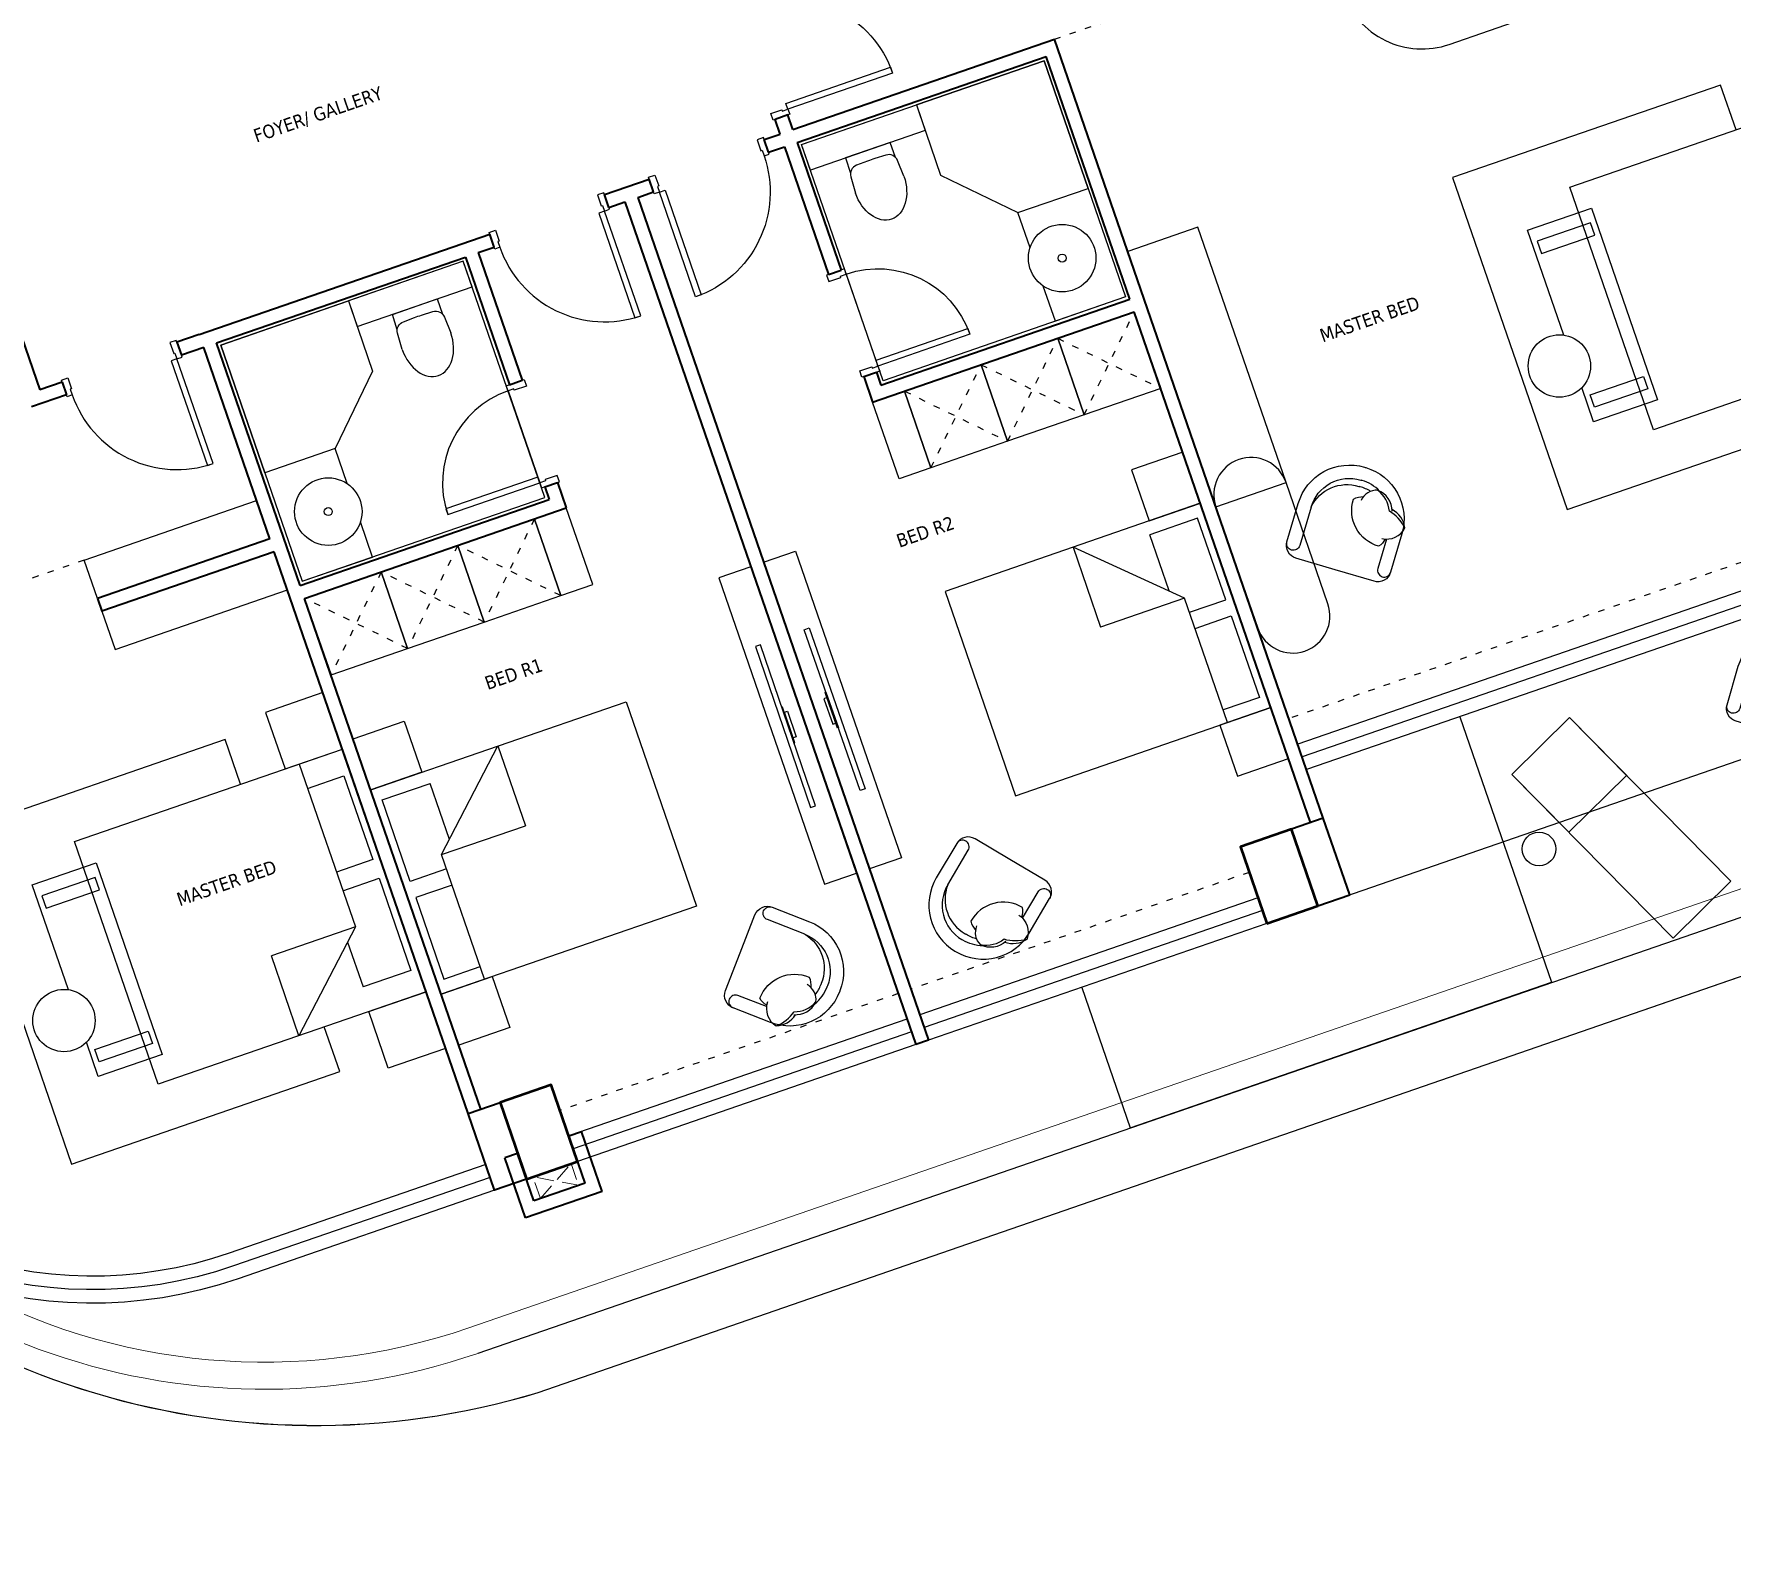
# Model space of a CAD drawing. Header units: millimetres. Extents: x -361681467 to 361175952, y -1292982 to 1550216.
# Drawn here: x -103317 to -90748, y 21703 to 32993 of the extents above; entities that cross this region are included whole.
import ezdxf

# ---------------------------------------------------------------- set-up
doc = ezdxf.new("R2010")
doc.units = ezdxf.units.MM
doc.header["$MEASUREMENT"] = 0
doc.linetypes.add('ACAD_ISO03W100', pattern=[30, 12, -18])
doc.linetypes.add('HIDDEN', pattern=[0.375, 0.25, -0.125])
for name, color, linetype, lineweight in [('00_duong_QH', 7, 'Continuous', 9), ('AUDIT_I_220808132811-11', 7, 'Continuous', 9), ('KT-Kich thuoc', 159, 'Continuous', 18), ('KT-lomo nuoc', 3, 'HIDDEN', 5), ('KT-Net cat', 1, 'Continuous', 40), ('KT-Net cot vach', 2, 'Continuous', 50)]:
    doc.layers.add(name, color=color, linetype=linetype, lineweight=lineweight)
for name, color, linetype in [('1VinaPVC-Text', 9, 'Continuous'), ('220403_HDN_Penthouse Plan$0$A-DRAIN', 8, 'Continuous'), ('A-_FURN----_E-_N', 251, 'Continuous'), ('A-_SANIEQPT_E-_N', 251, 'Continuous'), ('A-DRAIN', 251, 'Continuous'), ('A-FURNITURE', 251, 'Continuous'), ('IDEA - dim', 251, 'Continuous'), ('KT-Net manh', 139, 'Continuous')]:
    doc.layers.add(name, color=color, linetype=linetype)
doc.styles.add('Tahoma', font='tahoma.ttf')

# ---------------------------------------------------------------- blocks, each defined once
blk = doc.blocks.new('*U196')
at = {"layer": 'KT-lomo nuoc', "ltscale": 500}
for p, q in [((24.14776988414221, 168.2669199529827), (296.9580300093936, -42.6230086125907)), ((321.1057998935364, 125.6532083927318), (1.734723475976807e-18, -0.009297052340116352))]:
    blk.add_line(p, q, dxfattribs=at)
blk.add_lwpolyline([(24.14776988414221, 168.2669199529827), (321.1057998935364, 125.6532083927318), (296.9580300093936, -42.6230086125907), (1.734723475976807e-18, -0.009297052340116352)], close=True, dxfattribs=at)
blk = doc.blocks.new('CTN TN T39')
at = {"layer": 'KT-Net cat'}
for p, q in [((-88922.82465817184, -2584.643826546075, 5.447695722557358e-05), (-89043.63488317399, -2234.720930733321, 5.447695722557358e-05)), ((-89043.57265380333, -2234.901176085801, 0.00146397798103783), (-88949.04761313416, -2202.266582684158, 0.00184701798612407)), ((-88795.66502408875, -2646.534273809371, 5.447695722557358e-05), (-88949.10984250906, -2202.086337319404, 5.447695722557358e-05)), ((-89421.67281648003, -2365.439549692372, -6.818203930707557e-05), (-89516.19785714922, -2398.074143094022, -0.0004512220443933769)), ((-89300.92482084854, -2715.182200152642, 5.447695722557358e-05), (-89421.73504583375, -2365.25930438899, 5.447695722557358e-05)), ((-89362.8152681038, -2842.341834219224, 5.447695722557358e-05), (-89516.26008649191, -2397.893897822578, 5.447695722557358e-05)), ((-89356.4036296522, -2554.48963102225, -6.81820392075951e-05), (-88978.30346694539, -2423.951257405286, 0.001463977981259314)), ((-88922.82465817184, -2584.643826546075, 0.00146397798122187), (-89300.92482084854, -2715.182200152642, -6.818203912303158e-05)), ((-88795.66502408875, -2646.534273809375, 0.001847017986357818), (-89362.8152681038, -2842.341834219231, -0.0004512220441595667))]:
    blk.add_line(p, q, dxfattribs=at)
at = {"layer": 'KT-lomo nuoc', "linetype": 'HIDDEN', "rotation": 207.2301329308957}
blk.add_blockref('*U196', (-89025.57486327062, -2440.238808040041, -1.649238708405031e-07), dxfattribs=at)
blk = doc.blocks.new('220126_HDN_HBA typical plan$0$210902_YS plan 330pm ver13$0$TOTO-WC-CW822J')
at = {"color": 0}
blk.add_lwpolyline([(-177.2072506700642, -119.1915361834399), (-175, 0), (175, 0), (177.2072506700642, -119.1915361836145)], dxfattribs=at)
blk.add_lwpolyline([(-190, -270), (-183.3947591906181, -144.5004246227618, -0.3908696114996718), (-115.4352058441145, -78.20653349565691), (-27.76706723973621, -75.77130742336158, -0.01388621073825284), (27.76706724101678, -75.77130742336158), (115.4352058439981, -78.20653349565691, -0.3908696114996718), (183.3947591905016, -144.5004246227618), (190, -270)], format="xyb", dxfattribs=at)
blk.add_ellipse((0, -270), major_axis=(0, -270), ratio=0.7037037037037037, start_param=4.71238898038469, end_param=7.853981633974483, dxfattribs=at)
blk = doc.blocks.new('d900n')
for points in [[(20, -50), (20, -40), (65, -40), (65, 0), (-65, 0), (-65, -50)], [(885, -40), (65, -40), (65, -85), (885, -85)], [(20, -850), (20, -860), (65, -860), (65, -900), (-65, -900), (-65, -850)]]:
    blk.add_lwpolyline(points, close=True)
blk.add_arc((65, -40), 820, 270, 0)
blk = doc.blocks.new('d800')
blk.add_line((760, 70), (40, 70))
for points in [[(40, 790), (40, 70), (85, 70), (85, 790)], [(50, 25), (40, 25), (40, 70), (0, 70), (0, -70), (50, -70)], [(750, 25), (760, 25), (760, 70), (800, 70), (800, -70), (750, -70)]]:
    blk.add_lwpolyline(points, close=True)
blk.add_arc((40, 70), 720, 0, 90)
blk = doc.blocks.new('queen')
at = {"layer": 'A-_FURN----_E-_N', "color": 8, "ltscale": 5}
for p, q in [((103708.7220491096, -43779.56716111233, 0.08430394160656397), (103708.7349314408, -42179.5671611561, 0.08430394160656397)), ((103708.7349314408, -42179.5671611561, 0.08430394160656397), (105708.7349313924, -42179.58139952202, 0.08430394160656397)), ((105369.5173645152, -42179.57909956784, 0.08430394160656397), (105369.5087177863, -43154.87505962676, 0.08430394160656397)), ((105708.7349313924, -42179.58139952202, 0.08430394160656397), (105708.7220490614, -43779.58139947825, 0.08430394160656397)), ((105653.2742868792, -42278.08792949957, 0.08430394160656397), (105369.5164911309, -42278.09128250298, 0.08430394160656397)), ((105653.2791806876, -42916.0818454111, 0.08430394160656397), (105653.2742868792, -42278.08792949957, 0.08430394160656397)), ((105369.5106392817, -42916.08376941108, 0.08430394160656397), (105653.2791806876, -42916.0818454111, 0.08430394160656397)), ((105369.5106392817, -43043.07902958919, 0.08430394160656397), (105653.2791806876, -43043.08095358917, 0.08430394160656397)), ((105653.2791806876, -43043.08095358917, 0.08430394160656397), (105653.2742868792, -43681.07486950071, 0.08430394160656397)), ((104711.9212820593, -43779.57464099536, 0.08430394160656397), (104711.9255176615, -43154.87060109805, 0.08430394160656397)), ((105369.5087177863, -43154.87505962676, 0.08430394160656397), (104711.9212820593, -43779.57464099536, 0.08430394160656397)), ((105369.5087177863, -43154.87505962676, 0.08430394160656397), (104711.9255176615, -43154.87060109805, 0.08430394160656397)), ((105278.1783354485, -43241.63774472778, 0.08430394160656397), (105278.1779390064, -43681.07232628227, 0.08430394160656397)), ((105653.2742868792, -43681.07486950071, 0.08430394160656397), (105278.1779390064, -43681.07232628227, 0.08430394160656397)), ((105708.7220490614, -43779.58139947825, 0.08430394160656397), (103708.7220491096, -43779.56716111233, 0.08430394160656397))]:
    blk.add_line(p, q, dxfattribs=at)
at = {"layer": 'A-_FURN----_E-_N', "color": 8, "ltscale": 5, "elevation": 0.08430394160656397}
for points in [[(105308.7349313924, -41779.58139952202), (105708.7349313924, -41779.58139952202), (105708.7349313924, -42179.58139952202), (105308.7349313924, -42179.58139952202)], [(105308.7349313924, -43779.58004353079), (105708.7349313924, -43779.58004353079), (105708.7349313924, -44179.58004353079), (105308.7349313924, -44179.58004353079)]]:
    blk.add_lwpolyline(points, close=True, dxfattribs=at)
blk = doc.blocks.new('single sofa')
at = {"extrusion": (-2.100269637167507e-07, -3.287826411742076e-06, 0.999999999994573)}
for points, elevation in [([(-7625.145270933302, 20541.93557077794), (-7344.614769686743, 20432.18629855082, -0.4142135630271021), (-7288.620924125385, 20304.22571708282), (-7396.571027978765, 20028.29407656956, -0.4142135623801719), (-7908.413353818582, 19804.31869423771), (-7913.012214489976, 19806.11786262969), (-7917.611075159638, 19807.91703102638, -0.4142135623801719), (-8141.586457494162, 20319.75935686162), (-8033.636353738439, 20595.69099741649, -0.4142135630271021), (-7905.675772300436, 20651.68484301657), (-7625.145271038265, 20541.93557082206)], -0.8177520698069547), ([(-8024.38317559846, 20348.2564312287), (-7941.659140221833, 20559.70762947591, 0.414213562373095), (-7969.65606301582, 20623.68792021188), (-7969.65606301582, 20623.68792021188, 0.4142135623730951), (-8033.636353738439, 20595.69099741649)], -0.8177520698069767), ([(-7990.144364664964, 20340.64466218054, 0.3567723648219203), (-8167.27045049473, 20276.27856545609, 0.2495420503229878), (-8085.241657038954, 20134.03882907713, -9.616880347716284)], -0.8177520698069984), ([(-8014.420319833548, 20346.90879215772, -0.1655406298837506), (-7962.198287505843, 20396.54230788635, -0.4259891687143785), (-7806.985765146933, 20032.04397341271, -0.1215233233290522), (-7882.502889896998, 20019.71759576644, 7.115464291357926)], -0.8177520698069399), ([(-7488.550022968249, 20064.27289081796), (-7380.598137651943, 20340.20908502114, -0.414213562373095), (-7316.617846912706, 20368.20600783738), (-7316.617846912706, 20368.20600783738, -0.4142135623730951), (-7288.620924125385, 20304.22571708282)], -0.8177520698069484), ([(-8167.27045049473, 20276.27856545609, 0.1477298758543702), (-8063.779463719255, 20144.65795343888, 0.2133427585932454), (-7990.531211584261, 19982.34029255734, 0.1786618101816585)], -0.817752069806963), ([(-8084.812851978232, 20145.62351894347, 0.30666349490175), (-7990.531211584261, 19982.34029255734, 0.3063299663357472), (-7861.757522618022, 20047.39627227445, -0.8728471598091936)], -0.8177520698069349), ([(-8004.357115448179, 19989.87304713369, 0.1305914894705199), (-7881.627707253971, 19899.89424444151), (-7877.028846585168, 19898.09507604781)], -0.8177520698069497), ([(-7938.167230734168, 19986.4670545497, 0.07238423636161047), (-7863.636023287037, 19945.88285120591), (-7859.037162611321, 19944.08368283313)], -0.8177520698069487), ([(-7488.548241434573, 20064.27744449666, -0.4142135623801858), (-7872.429985919552, 19896.29590765646), (-7877.028846585168, 19898.09507604781)], -0.8177520698069497), ([(-7488.548241435912, 20064.27744448136, -0.3727189106391239), (-7854.43830194649, 19942.28451444487), (-7859.037162611321, 19944.08368283313)], -0.8177520698069487)]:
    blk.add_lwpolyline(points, format="xyb", dxfattribs=dict(at, elevation=elevation))
blk = doc.blocks.new('220403_HDN_Penthouse Plan$0$tverer')
at = {"layer": '220403_HDN_Penthouse Plan$0$A-DRAIN'}
for p, q in [((-2649778.229444629, -10919110.52272434, -0.3860568991693935), (-2649778.231279037, -10917850.52272434, -0.3860568991693935)), ((-2649778.231279037, -10917850.52272434, -0.3860568991693935), (-2649738.231279039, -10917850.52266611, -0.3860568991693935)), ((-2649738.231279039, -10917850.52266611, -0.3860568991693935), (-2649738.229444634, -10919110.52266611, -0.3860568991693935)), ((-2649738.230158011, -10918620.52266611, -0.3860568991693935), (-2649738.23056566, -10918340.52266611, -0.3860568991693935)), ((-2649738.23056566, -10918340.52266611, -0.3860568991693935), (-2649732.230565661, -10918340.52265737, -0.3860568991693935)), ((-2649732.230565661, -10918340.52265737, -0.3860568991693935), (-2649732.230158009, -10918620.52265738, -0.3860568991693935)), ((-2649732.230158009, -10918620.52265738, -0.3860568991693935), (-2649738.230158011, -10918620.52266611, -0.3860568991693935)), ((-2649738.229444634, -10919110.52266611, -0.3860568991693935), (-2649778.229444629, -10919110.52272434, -0.3860568991693935)), ((-2649738.229444634, -10919110.52266611, -0.3860568991693935), (-2649778.229444629, -10919110.52272434, -0.3860568991693935))]:
    blk.add_line(p, q, dxfattribs=at)
at = {"layer": '220403_HDN_Penthouse Plan$0$A-DRAIN', "elevation": -0.3860568991693935}
blk.add_lwpolyline([(-2649732.230361835, -10918580.42635024), (-2649707.230361835, -10918580.42635024), (-2649707.230361835, -10918380.61864466), (-2649732.230361835, -10918380.61864466)], close=True, dxfattribs=at)
blk = doc.blocks.new('BEDH-1')
for p, q in [((475, -1.054711873393899e-13), (-475, 1.054711873393899e-13)), ((-475, 1.054711873393899e-13), (-475.0000000000002, -1050)), ((-381.8394731497392, -27.72451273631296), (-381.8394731497393, -215.2726866770535)), ((-20.94842891092413, -27.72451273631304), (-381.8394731497392, -27.72451273631296)), ((-20.94842891092416, -169.6087834425271), (-20.94842891092413, -27.72451273631304)), ((379.7956140944734, -27.72451273631313), (52.11540216114371, -27.72451273631306)), ((52.11540216114371, -27.72451273631306), (52.11540216114368, -169.6087834425271)), ((379.7956140944734, -169.6087834425271), (379.7956140944734, -27.72451273631313)), ((474.9999999999998, -1050), (475, -1.054711873393899e-13)), ((-162.6479800441303, -169.608783442527), (-475.0000000000001, -498.4003835124894)), ((474.9999999999999, -169.6087834425272), (-162.6479800441303, -169.608783442527)), ((-162.6479800441303, -169.608783442527), (-162.6479800441303, -498.4003835124894)), ((-206.9290897110478, -215.2726866770535), (-381.8394731497393, -215.2726866770535)), ((-475.0000000000001, -498.4003835124894), (-162.6479800441303, -498.4003835124894)), ((-475.0000000000002, -1050), (474.9999999999998, -1050))]:
    blk.add_line(p, q)
blk = doc.blocks.new('masterbed')
at = {"layer": 'A-DRAIN', "extrusion": (3.451939732919636e-06, 1.863724557740359e-06, 0.9999999999923054)}
blk.add_lwpolyline([(1617935.056323672, -1683190.164310398), (1617485.056342045, -1683190.035678193), (1617485.518297878, -1682746.976665742), (1617935.518279488, -1682747.105297918)], close=True, dxfattribs=at)
at = {"layer": 'A-FURNITURE', "extrusion": (3.451939732919636e-06, 1.863724557740359e-06, 0.9999999999923054)}
for points in [[(1617137.96561141, -1680846.875736634), (1617138.064056102, -1680496.875750475), (1615038.064139158, -1680496.285082175), (1615037.332835575, -1683096.284979226), (1617137.332752503, -1683096.875647519), (1617137.431197226, -1682746.875661475)], [(1615435.737760619, -1681867.421838454), (1615435.9686929, -1681046.390217563), (1615935.968673135, -1681046.530853012), (1615935.546766862, -1682546.530793663), (1615435.54678659, -1682546.390158209), (1615435.54678659, -1682546.390158209)]]:
    blk.add_lwpolyline(points, dxfattribs=at)
blk.add_lwpolyline([(1617935.839985596, -1680404.046821858), (1617485.840002835, -1680403.92230763), (1617486.052716804, -1680846.981509871), (1617936.052699556, -1680847.106024105)], close=True, dxfattribs=at)
for points, elevation in [([(1615895.176487283, -1681146.519383158), (1615476.704623877, -1681146.40167929), (1615476.677461479, -1681242.972109308), (1615895.149324857, -1681243.089813172)], 18.4680671890349), ([(1615894.8108355, -1682446.519331849), (1615476.338972095, -1682446.401627983), (1615476.36613454, -1682349.831197982), (1615894.837997936, -1682349.948901842)], 18.46806718903488)]:
    blk.add_lwpolyline(points, close=True, dxfattribs=dict(at, elevation=elevation))
at = {"layer": 'A-FURNITURE', "extrusion": (3.451939732919636e-06, 1.863724557740359e-06, 0.9999999999923054), "elevation": 0.6212157921487937}
blk.add_lwpolyline([(1615435.54678659, -1682546.390158209), (1615435.622143843, -1682278.473177368)], dxfattribs=at)
at = {"layer": 'A-FURNITURE', "extrusion": (3.451939732919636e-06, 1.863724557740359e-06, 0.9999999999923054)}
blk.add_circle((1615330.504552401, -1682072.917928514, 2.441102945455346), 230.8737066686151, dxfattribs=at)
at = {"layer": 'A-FURNITURE', "extrusion": (-3.451939732919633e-06, -1.863724557740384e-06, -0.9999999999923054), "xscale": 2.000000000000002, "yscale": 2.000000000000002, "zscale": -2.000000000000001, "rotation": 90.01650427842516}
blk.add_blockref('BEDH-1', (-1617935.752543694, -1681797.105655126, -2.450610142617878), dxfattribs=at)
blk = doc.blocks.new('A$Cb09b4961')
at = {"layer": 'A-_FURN----_E-_N', "linetype": 'Continuous', "elevation": 5.460117569355827e-05}
for points in [[(13644.92303513065, 23696.82627069423), (13159.81185804827, 25101.93504984165), (2664.649240743136, 21481.31738542113, 0.4519047578513394), (448.240621908335, 15828.2097829768), (8561.4662247206, 2214.380632874963, 0.3106788684848847), (14724.47717227037, 243.1278839787119), (26474.83928539768, 4307.941992561944), (25980.64001168474, 5739.374148627103)], [(14336.05334419427, 1930.686534329492), (12436.08352371937, 1274.725508599513, -0.3554001695112859), (8761.254626416805, 2618.307894330908), (5225.836422061664, 8552.264106358867)], [(14401.32253106149, 1741.636453012965), (12501.35271058652, 1085.675427283277, -0.3554001695112852), (8589.438077974148, 2515.940547577891), (5032.747726252157, 8485.600595394062)], [(14368.68793762787, 1836.161493671359), (12468.71811715295, 1180.20046794138, -0.3554001695112856), (8675.346352195498, 2567.1242209544), (5129.292074156911, 8518.93235087645)]]:
    blk.add_lwpolyline(points, format="xyb", dxfattribs=at)
for points in [[(16674.64366357199, 9482.325119306304), (18470.61943607684, 10102.38239454417), (19074.35941459793, 8353.669142368366), (17278.38364209307, 7733.61186713053)], [(18796.96537041252, 9157.131987962697), (18470.61943607681, 10102.38239454417), (17525.36902949531, 9776.036460208474), (17704.85929337995, 9256.148736588628), (18277.07764679271, 8977.641724077926)], [(14169.73008613088, 8617.508393316442), (12373.75431362611, 7997.451118078316), (12977.49429214736, 6248.7378659026), (14773.47006465215, 6868.795141140727)], [(12700.10024796189, 7052.20071149696), (12373.75431362608, 7997.451118078374), (13319.00472020761, 8323.797052414186), (13498.49498409232, 7803.909328794398), (13219.98797158177, 7231.690975381614)]]:
    blk.add_lwpolyline(points, close=True, dxfattribs=at)
for points in [[(18366.822778735, 8717.697862268047), (18277.07764679268, 8977.641724077926), (18796.96537041258, 9157.131987962639), (19074.35941459793, 8353.669142368366), (18554.47169097807, 8174.178878483683), (18464.72655903567, 8434.122740293707)], [(13309.73310352412, 6971.747113571706), (13219.98797158177, 7231.690975381614), (12700.10024796191, 7052.200711496902), (12977.49429214736, 6248.7378659026), (13497.38201576723, 6428.228129787341), (13407.63688382485, 6688.171991597337)], [(20054.81830401228, 3905.079437061358), (17549.90472657153, 3040.262711071438)], [(20087.45289744587, 3810.554396403139), (17582.53932000512, 2945.737670413277)], [(20120.08749087948, 3716.029355745064), (17615.17391343872, 2851.212629755086)], [(17455.37968591339, 3007.628117637854), (14950.46610847229, 2142.81139164773)], [(17488.01427934699, 2913.103076979634), (14983.10070190589, 2048.286350989598)], [(17520.64887278057, 2818.57803632156), (15015.73529533947, 1953.761310331378)]]:
    blk.add_lwpolyline(points, dxfattribs=at)
at = {"layer": 'A-FURNITURE'}
for p, q in [((25217.46002048951, 6724.206999774033, 5.46011756935421e-05), (20349.42042659484, 5043.525437944423, 5.46011756935421e-05)), ((25250.09461392304, 6629.681959115929, 5.46011756935421e-05), (20382.05502002839, 4949.000397286378, 5.46011756935421e-05)), ((25282.72920735665, 6535.156918457767, 5.46011756935421e-05), (20414.68961346197, 4854.475356628216, 5.46011756935421e-05)), ((21548.9901013598, 5246.090477831167, 5.46011756935421e-05), (22227.78127082468, 3279.993887026649, 5.46011756935421e-05)), ((19108.45492910592, 2203.052303718432, 5.46011756935421e-05), (22227.78127082468, 3279.993887026649, 5.46011756935421e-05)), ((18749.47440133653, 3242.827750958066, 5.46011756935421e-05), (19108.45492910595, 2203.052303718432, 5.46011756935421e-05))]:
    blk.add_line(p, q, dxfattribs=at)
at = {"layer": 'A-FURNITURE', "elevation": 5.460117569355827e-05}
blk.add_lwpolyline([(20683.48862718312, 10607.15382351892, 0.4142136542224747), (21471.91105082823, 10223.41698597331), (22367.11750761997, 10532.48534023523, 0.4142135623842255), (22750.85416136571, 11320.90770044993, 0.4142135623842255)], format="xyb", dxfattribs=at)
at = {"layer": 'A-FURNITURE'}
for points, elevation in [([(19742.75191742746, 6800.721084085177), (20262.6396410473, 6980.21134796986), (19609.94777237567, 8870.712161132862), (19090.06004875583, 8691.22189724815)], 5.460117569355827e-05), ([(16393.6841895847, 6389.217968666519), (16630.5175246525, 6470.98423450088), (17413.71733969342, 4202.471390874736), (17176.88400462556, 4120.705125040375)], 5.460117569355827e-05), ([(16299.15914910774, 6356.583375295566), (16062.32581403341, 6274.817109480064), (16845.52562889301, 4006.304265791317), (17082.35896396737, 4088.07053160682)], 5.460117569355827e-05), ([(22361.96354197597, 5239.402485998784), (21934.81480528395, 4818.042833513959), (23128.66715399093, 3607.788079552498), (23555.81589068331, 4029.147732037527)], 2.141757710352872), ([(22361.96354197597, 5239.402485998784), (21934.81480528395, 4818.042833513959), (22356.17445776834, 4390.894096821867), (22783.32319446081, 4812.253749306838)], 2.141757710352872)]:
    blk.add_lwpolyline(points, close=True, dxfattribs=dict(at, elevation=elevation))
at = {"layer": 'A-FURNITURE', "elevation": 5.460117569355827e-05}
blk.add_lwpolyline([(20402.46954879876, 5732.534467965248), (20402.4695487987, 5732.534467965277, 0.4142135623730916), (20572.66827866629, 6082.223461717629), (20262.63964104728, 6980.211347969918, 0.4142135623730972), (19912.95064729494, 7150.410077837529), (19912.95064729506, 7150.410077837558, 0.4142135623731045), (19742.75191742745, 6800.721084085206), (20052.78055504647, 5902.733197832858, 0.4142135623730823)], format="xyb", close=True, dxfattribs=at)
at = {"layer": 'A-FURNITURE'}
blk.add_circle((22136.11471018595, 4267.251179278566, 2.141757710352872), 125, dxfattribs=at)
at = {"layer": 'IDEA - dim'}
for p, q in [((11362.96643676296, 6405.421637199615, 5.46011756935663e-05), (12639.05448564806, 6845.988648553001, 5.46011756935421e-05)), ((11460.87021706367, 6121.846515225392, 5.46011756935421e-05), (11362.96643676296, 6405.421637199615, 5.46011756935663e-05)), ((11591.4085992615, 5743.746328078007, 5.46011756935663e-05), (12867.49664814676, 6184.313339430984, 5.46011756935421e-05)), ((11493.50481896095, 6027.321450052288, 5.46011756935421e-05), (11591.4085992615, 5743.746328078007, 5.46011756935663e-05))]:
    blk.add_line(p, q, dxfattribs=at)
at = {"layer": 'IDEA - dim', "elevation": 5.460117569355827e-05}
for points in [[(16674.64366357205, 9482.325119306188), (17525.36902953722, 9776.036460222764), (17590.63821640433, 9586.986378906557), (16739.91285043916, 9293.275037989923)], [(14169.73008613089, 8617.508393316326), (13319.00472016576, 8323.797052399634), (13384.27390703288, 8134.746971083427), (14234.99927299804, 8428.45831200009)], [(18571.63366409919, 8047.863953942287), (19138.78392501843, 8243.671465389809), (19334.59143646715, 7676.521204471064), (18767.44117554835, 7480.71369302235)], [(18004.48340318042, 7852.056442493544), (18571.63366409963, 8047.863953941036), (18767.44117554836, 7480.713693022291), (18200.29091462957, 7284.906181573519)], [(17437.33314226165, 7656.248931044713), (18004.48340318087, 7852.056442492205), (18200.29091462957, 7284.906181573489), (17633.14065371083, 7089.098670124717)], [(17201.02058306268, 7574.662324516161), (17437.33313555525, 7656.248791130201), (17633.1406537108, 7089.098670124717), (17396.82810121823, 7007.512203510618)], [(14932.41960726684, 6791.432082110026), (14696.10705477426, 6709.845615495986), (14891.9145729298, 6142.695494490443), (15128.22712542237, 6224.281961104483)], [(14696.1069631751, 6709.845721470629), (14128.95673619655, 6514.038111715083), (14324.76434595078, 5946.887884736207), (14891.91457292977, 6142.695494490414)], [(14128.95673619608, 6514.038111716451), (13561.80650921752, 6318.230501960905), (13757.61411897179, 5751.08027498197), (14324.76434595075, 5946.887884736265)], [(13561.80650921706, 6318.230501962156), (12994.6562822385, 6122.422892206669), (13190.46389199277, 5555.272665227734), (13757.61411897176, 5751.08027498197)]]:
    blk.add_lwpolyline(points, close=True, dxfattribs=at)
at = {"layer": 'IDEA - dim'}
for centre, radius in [((18604.82475020173, 8641.179488148016, 5.46011756935421e-05), 250), ((18604.82475020173, 8641.179488148016, 5.46011756935421e-05), 30), ((13169.63491235813, 6764.690365717339, 5.46011756935421e-05), 250), ((13169.63491235813, 6764.690365717339, 5.46011756935421e-05), 30)]:
    blk.add_circle(centre, radius, dxfattribs=at)
at = {"layer": 'KT-Net cat'}
for p, q in [((10086.84692716425, 10408.08368339081, 5.46011756935421e-05), (11033.24176278454, 7666.881759189302, 5.46011756935421e-05)), ((16610.21916161534, 9592.322771770763, 5.46011756935421e-05), (18547.98249510741, 10261.33193715921, 5.46011756935421e-05)), ((20538.69269455597, 4495.304457012186, 5.46011756935421e-05), (18547.98249510741, 10261.33193715921, 5.46011756935421e-05)), ((16642.8537550489, 9497.797731112601, 5.46011756935421e-05), (18486.09204788285, 10134.17230306746, 5.46011756935421e-05)), ((19106.1493231209, 8338.19653056265, 5.46011756935421e-05), (18486.09204788285, 10134.17230306746, 5.46011756935421e-05)), ((16572.68050953712, 9701.052259121876, 5.46011756935421e-05), (16478.15546887896, 9668.417665688263, 5.46011756935421e-05)), ((16610.21916161534, 9592.322771770676, 5.46011756935421e-05), (16572.68050953709, 9701.052259121876, 5.46011756935421e-05)), ((16397.5378201345, 9518.894936545199, 5.46011756935421e-05), (16515.69412095721, 9559.688178337121, 5.46011756935421e-05)), ((16515.69412095721, 9559.688178337063, 5.46011756935421e-05), (16478.15546887896, 9668.417665688263, 5.46011756935421e-05)), ((16430.17241356811, 9424.36989588695, 5.46011756935421e-05), (16397.5378201345, 9518.894936545199, 5.46011756935421e-05)), ((16430.17241356809, 9424.369895886979, 5.46011756935421e-05), (16548.32871439077, 9465.163137679017, 5.46011756935421e-05)), ((16548.32871439077, 9465.163137679017, 5.46011756935421e-05), (16874.67464872666, 8519.912731097313, 5.46011756935421e-05)), ((16642.85375504891, 9497.79773111266, 5.46011756935421e-05), (16969.1996893848, 8552.547324530897, 5.46011756935421e-05)), ((15215.97481190765, 9110.96251862531, 5.46011756935421e-05), (15546.81245421118, 9225.183595642884, 5.46011756935421e-05)), ((15579.44704764478, 9130.658554984751, 5.46011756935421e-05), (15546.81245421118, 9225.183595642884, 5.46011756935421e-05)), ((15248.60940534124, 9016.437477967236, 5.46011756935421e-05), (15215.97481190765, 9110.96251862531, 5.46011756935421e-05)), ((15248.60940534122, 9016.437477967236, 5.46011756935421e-05), (15366.76570616393, 9057.230719759245, 5.46011756935421e-05)), ((15366.7657061639, 9057.230719759304, 5.46011756935421e-05), (17520.64887278057, 2818.57803632156, 5.46011756935421e-05)), ((15461.29074682205, 9089.865313192888, 5.46011756935421e-05), (15579.44704764475, 9130.65855498481, 5.46011756935421e-05)), ((15461.29074682204, 9089.865313192888, 5.46011756935421e-05), (17615.17391343872, 2851.212629755086, 5.46011756935421e-05)), ((12214.80477101143, 8074.814177109074, 5.46011756935421e-05), (14365.24944598431, 8817.251177723054, 5.46011756935421e-05)), ((14397.88403941788, 8722.726137065009, 5.46011756935421e-05), (14365.24944598433, 8817.251177723112, 5.46011756935421e-05)), ((14279.7277385952, 8681.932895273, 5.46011756935421e-05), (14397.88403941784, 8722.726137065067, 5.46011756935421e-05)), ((14279.72773859517, 8681.932895273, 5.46011756935421e-05), (14606.07367293107, 7736.682488691353, 5.46011756935421e-05)), ((12341.96440510312, 8012.923729884555, 5.46011756935421e-05), (14185.202697937, 8649.298301839386, 5.46011756935421e-05)), ((14185.20269793703, 8649.298301839386, 5.46011756935421e-05), (14511.5486322729, 7704.047895257769, 5.46011756935421e-05)), ((16874.67464872664, 8519.912731097284, 5.46011756935421e-05), (16969.19968938477, 8552.547324530926, 5.46011756935421e-05)), ((17262.91103028695, 7701.82195860779, 5.46011756935421e-05), (19106.1493231209, 8338.19653056265, 5.46011756935421e-05)), ((17201.02058306239, 7574.662324516044, 5.46011756935421e-05), (19138.78391655449, 8243.671489904576, 5.46011756935421e-05)), ((20444.16765389782, 4462.669863578602, 5.46011756935421e-05), (19138.78391655449, 8243.671489904576, 5.46011756935421e-05)), ((12214.80477101143, 8074.814177109074, 5.46011756935421e-05), (12049.38594985964, 8017.703638600389, 5.46011756935421e-05)), ((12049.38594985964, 8017.703638600331, 5.46011756935421e-05), (12082.0205432932, 7923.178597942257, 5.46011756935421e-05)), ((12247.439364445, 7980.289136451, 5.46011756935421e-05), (12082.02054329323, 7923.178597942257, 5.46011756935421e-05)), ((12736.95826594879, 6562.413526578661, 5.46011756935421e-05), (12247.439364445, 7980.289136451, 5.46011756935421e-05)), ((12962.02168034122, 6216.947957379685, 5.46011756935421e-05), (12341.96440510314, 8012.923729884584, 5.46011756935421e-05)), ((17135.75139619522, 7763.712405832222, 5.46011756935421e-05), (17230.27643685338, 7796.346999265807, 5.46011756935421e-05)), ((17230.27643685341, 7796.346999265807, 5.46011756935421e-05), (17262.91103028695, 7701.82195860779, 5.46011756935421e-05)), ((11198.66058393629, 7723.992297698074, 5.46011756935421e-05), (11033.24176278453, 7666.881759189302, 5.46011756935421e-05)), ((11198.66058393627, 7723.992297698132, 5.46011756935421e-05), (11231.29517736986, 7629.467257039971, 5.46011756935421e-05)), ((14511.5486322729, 7704.047895257827, 5.46011756935421e-05), (14606.07367293106, 7736.682488691411, 5.46011756935421e-05)), ((17135.75139619525, 7763.712405832252, 5.46011756935421e-05), (17201.02058306242, 7574.662324515986, 5.46011756935421e-05)), ((11231.29517736984, 7629.467257039913, 5.460117569354309e-05), (10971.35131555994, 7539.722125097585, 5.460117569354309e-05)), ((14772.62537974154, 6947.847569992678, 5.46011756935421e-05), (14867.15042039969, 6980.482163426321, 5.46011756935421e-05)), ((14772.62537974153, 6947.847569992678, 5.46011756935421e-05), (14805.25997317511, 6853.322529334604, 5.46011756935421e-05)), ((14867.15042039969, 6980.482163426321, 5.46011756935421e-05), (14932.41960726684, 6791.432082110026, 5.46011756935421e-05)), ((12962.0216803412, 6216.947957379685, 5.46011756935421e-05), (14805.25997317511, 6853.322529334604, 5.46011756935421e-05)), ((12994.65627377477, 6122.422916721582, 5.46011756935421e-05), (14932.41960726684, 6791.432082110026, 5.46011756935421e-05)), ((12736.95826594879, 6562.413526578661, 5.46011756935421e-05), (11460.87021706367, 6121.846515225392, 5.46011756935421e-05)), ((12769.59286784608, 6467.888461405702, 5.460117569355796e-05), (11493.50481896098, 6027.321450052317, 5.460117569355376e-05)), ((14205.51497045999, 2308.786696961994, 5.46011756935421e-05), (12769.59286784608, 6467.888461405702, 5.46011756935421e-05)), ((11460.87021706367, 6121.846515225392, 5.46011756935421e-05), (11493.50481896098, 6027.321450052317, 5.460117569358602e-05)), ((14300.04001111812, 2341.421290395636, 5.46011756935421e-05), (12994.6562737748, 6122.422916721582, 5.46011756935421e-05)), ((17615.17391343873, 2851.212629755086, 5.46011756935421e-05), (17520.64887278057, 2818.57803632156, 5.46011756935421e-05))]:
    blk.add_line(p, q, dxfattribs=at)
at = {"layer": 'KT-Net cat', "elevation": 5.460117569355827e-05}
for points in [[(20538.69269455597, 4495.304457012186), (20302.38009291056, 4413.717973428225), (20498.1876535121, 3846.567729479226), (20734.50025515749, 3928.154213063244)], [(14205.51497046, 2308.786696961935), (14441.82757210538, 2390.373180545896), (14637.63513270687, 1823.222936596983), (14401.32253106148, 1741.636453013023)]]:
    blk.add_lwpolyline(points, close=True, dxfattribs=at)
at = {"layer": 'KT-Net cot vach', "elevation": 5.460117569355827e-05}
for points in [[(20120.08749087949, 3716.029355744948), (20498.1876535121, 3846.567729479284), (20302.38009291056, 4413.717973428167), (19924.27993027797, 4283.179599693831)], [(14637.63513270686, 1823.222936597042), (15015.73529533946, 1953.761310331378), (14819.92773473794, 2520.911554280319), (14441.82757210534, 2390.373180546012)]]:
    blk.add_lwpolyline(points, close=True, dxfattribs=at)
at = {"layer": 'KT-Net manh', "linetype": 'ACAD_ISO03W100', "ltscale": 4}
for p, q in [((18547.98249510741, 10261.33193715921, 5.46011756935421e-05), (19682.28298300524, 10652.94705836216, 5.46011756935421e-05)), ((18767.44117554833, 7480.71369302235, 5.46011756935421e-05), (19138.78392501792, 8243.671465391206, 5.46011756935421e-05)), ((18200.29091462954, 7284.906181573577, 5.46011756935421e-05), (18571.63366409916, 8047.863953942346, 5.46011756935421e-05)), ((18571.63366409916, 8047.863953942346, 5.46011756935421e-05), (19334.59143646718, 7676.521204471064, 5.46011756935421e-05)), ((17633.1406537108, 7089.098670124717, 5.46011756935421e-05), (18004.48340318039, 7852.05644249366, 5.46011756935421e-05)), ((18004.48340318039, 7852.05644249366, 5.46011756935421e-05), (18767.44117554835, 7480.71369302235, 5.46011756935421e-05)), ((17437.33314226159, 7656.248931044829, 5.46011756935421e-05), (18200.2909146296, 7284.906181573489, 5.46011756935421e-05)), ((25341.24091493861, 6978.526267957495, 5.46011756935421e-05), (20284.15123972767, 5232.575519260718, 5.46011756935421e-05)), ((14696.10696317509, 6709.845721470687, 5.46011756935421e-05), (14324.76434595075, 5946.887884736178, 5.46011756935421e-05)), ((14128.95673619607, 6514.038111716509, 5.46011756935421e-05), (13757.61411897176, 5751.08027498197, 5.46011756935421e-05)), ((14891.91457292979, 6142.695494490501, 5.46011756935421e-05), (14128.95673619607, 6514.038111716509, 5.46011756935421e-05)), ((11362.96643676294, 6405.421637199644, 5.46011756935663e-05), (10323.19098952337, 6046.44110943022, 5.460117569358602e-05)), ((13561.80650921707, 6318.230501962244, 5.46011756935421e-05), (13190.46389199274, 5555.272665227734, 5.46011756935421e-05)), ((14324.76434595077, 5946.887884736323, 5.46011756935421e-05), (13561.80650921703, 6318.230501962331, 5.46011756935421e-05)), ((13757.61411897176, 5751.080274982029, 5.46011756935421e-05), (12994.65628223804, 6122.422892208066, 5.46011756935421e-05))]:
    blk.add_line(p, q, dxfattribs=at)
at = {"layer": 'KT-Net manh', "linetype": 'ACAD_ISO03W100', "ltscale": 4, "elevation": 5.460117569355827e-05}
for points in [[(19989.54911714511, 4094.129518377653), (17484.63553970437, 3229.312792387733)], [(17390.1104990462, 3196.678198954149), (14885.19692160511, 2331.861472964025)]]:
    blk.add_lwpolyline(points, dxfattribs=at)
at = {"layer": 'A-_FURN----_E-_N', "linetype": 'Continuous', "extrusion": (0, 0, -1), "zscale": -1, "rotation": 70.95286699966974}
blk.add_blockref('d800', (-17187.74016657738, 7781.661437955074, -5.46011756935421e-05), dxfattribs=at)
at = {"layer": 'A-_FURN----_E-_N', "linetype": 'Continuous', "extrusion": (0, 0, -1), "xscale": -1, "zscale": -1, "rotation": 250.9528570684914}
blk.add_blockref('d800', (-14815.16164605784, 6962.533142772329, -5.46011756935421e-05), dxfattribs=at)
at = {"layer": 'A-_SANIEQPT_E-_N', "extrusion": (0, 0, -1), "zscale": -1, "rotation": 340.9528620213741}
blk.add_blockref('220126_HDN_HBA typical plan$0$210902_YS plan 330pm ver13$0$TOTO-WC-CW822J', (-17165.27553342171, 9440.130708448298, -5.46011756935421e-05), dxfattribs=at)
at = {"layer": 'A-_SANIEQPT_E-_N', "extrusion": (0, 0, -1), "xscale": -0.9999999999999997, "zscale": -0.9999999999999997, "rotation": 340.952862046787}
blk.add_blockref('220126_HDN_HBA typical plan$0$210902_YS plan 330pm ver13$0$TOTO-WC-CW822J', (-13809.63659001546, 8281.602641541831, -5.46011756935421e-05), dxfattribs=at)
at = {"layer": 'A-FURNITURE'}
for name, p, rotation in [('masterbed', (-2053542.696177056, 1070666.158817163, -0.007193344570766408), 19.04713796363532), ('single sofa', (11251.29616893726, 26138.81232297356, 5.460084059927262e-05), 184.9643066587366), ('single sofa', (14510.09428781494, 24932.30541763705, 5.460084059927262e-05), 184.9643066587366), ('masterbed', (-2064617.000502277, 1065820.646926116, 2.448066062839016), 19.04713796363428), ('single sofa', (36745.20488282926, 11170.89351223028, 4.280614089430838), 90.12983525094495)]:
    blk.add_blockref(name, p, dxfattribs=dict(at, rotation=rotation))
at = {"layer": 'A-FURNITURE', "extrusion": (3.339683873781344e-06, -8.187796829825692e-07, 0.9999999999940881), "xscale": -1.000000000000001, "rotation": 199.058801817267}
blk.add_blockref('queen', (-65990.46998984, -69071.57090994295, -0.03006519073022831), dxfattribs=at)
at = {"layer": 'A-FURNITURE', "extrusion": (2.99747749473849e-06, 1.367129294460731e-06, -0.9999999999945731), "zscale": -1, "rotation": 161.1237721620476}
blk.add_blockref('220403_HDN_Penthouse Plan$0$tverer', (-6056208.694080836, -9468842.617557498, -0.3292436485796557), dxfattribs=at)
at = {"layer": 'A-FURNITURE', "extrusion": (-3.202465119327208e-06, -7.733892931305795e-07, -0.9999999999945731), "xscale": -1.000000000000003, "zscale": -1.000000000000003, "rotation": 160.7819519062936}
blk.add_blockref('220403_HDN_Penthouse Plan$0$tverer', (-1108797.921989453, -11176926.93014918, -0.4442318372201406), dxfattribs=at)
at = {"layer": 'A-FURNITURE', "extrusion": (-2.123167996716909e-06, -2.704819070432869e-06, 0.9999999999940881), "rotation": 199.0354741144938}
blk.add_blockref('queen', (127691.2946222908, -2203.304050974322, -0.1313828126022352), dxfattribs=at)
at = {"layer": 'A-FURNITURE', "xscale": -1, "rotation": 307.964440680902}
blk.add_blockref('single sofa', (-2667.509122894873, -2436.272258188197, 4.280614089430838), dxfattribs=at)
at = {"layer": 'IDEA - dim', "extrusion": (0, 0, -1), "zscale": -1}
for p, rotation in [((-16525.41798920803, 9684.734962405084, -5.46011756935421e-05), 160.9528669996743), ((-15563.12975092797, 9177.921075313905, -5.46011756935421e-05), 250.9528669996758)]:
    blk.add_blockref('d900n', p, dxfattribs=dict(at, rotation=rotation))
at = {"layer": 'IDEA - dim', "extrusion": (0, 0, -1), "xscale": -1, "zscale": -1, "rotation": 70.95285706848529}
for p in [(-15232.29210862443, 9063.699998296332, -5.46011756935421e-05), (-12065.7032465763, 7970.441118271527, -5.46011756935421e-05)]:
    blk.add_blockref('d900n', p, dxfattribs=at)
at = {"layer": '1VinaPVC-Text', "style": 'Tahoma', "text_generation_flag": 6}
for s, p in [('FOYER/ GALLERY', (12637.58814762541, 9495.268060814618, 5.46011756935421e-05)), ('MASTER BED', (20534.14252435756, 8016.311753218877, 5.46011756935421e-05)), ('BED R2', (17399.33010774264, 6496.030104906386, 5.46011756935421e-05)), ('BED R1', (14350.5585322129, 5443.447422619036, 5.46011756935421e-05)), ('MASTER BED', (12069.09735377901, 3842.165970349073, 5.46011756935421e-05))]:
    blk.add_text(s, height=99.99999999999741, rotation=199.0454801980096, dxfattribs=at).set_placement(p)

msp = doc.modelspace()

# ---------------------------------------------------------------- linework, layer by layer
msp.add_line((-77235.61869001409, 31089.782421079), (-100030.1838328363, 23225.46024100401))
at = {"layer": '00_duong_QH', "color": 251, "extrusion": (7.52316384526264e-37, 3.294527862871538e-06, 0.9999999999945732)}
for points, elevation in [([(-73558.81701659271, 45793.88537169341), (-75577.2165963673, 45087.86638755087), (-77995.00512757758, 52090.91275981961, 0.3654504086094711), (-82706.72045669751, 54156.43152668628), (-111642.4323603851, 44174.19938120636, 0.4561585901821814), (-113858.8409792189, 38521.09177879235), (-105745.6153764077, 24907.26262876455, 0.3106788684835987), (-99582.60442885803, 22936.00987987911), (-77059.78549185442, 30727.35037630712, 0.2299220823878604), (-76774.92147898534, 31142.11676799398), (-76553.99999329122, 32158.79551479247, -0.2831678010609837), (-76095.15486704605, 32660.41685331411), (-71674.8470923123, 34181.01733336409), (-71674.84709247248, 34181.01733382567)], -0.6525742149388086), ([(-78171.48504695715, 52029.98340159108, 0.3727734543504938), (-82212.0736422115, 53914.33683254509), (-111647.8228172609, 43759.23628757677, 0.4585215991774981), (-113692.5115001858, 38607.40360940097), (-105778.2120364015, 25327.36851400882, 0.3553050164076259), (-100030.1827511177, 23225.45992951049), (-77235.61760829622, 31089.78210954316, 0.2042794764182021), (-77169.31091790693, 31210.89471686438), (-76945.52306442754, 32240.76446316128, -0.275411558421533), (-76217.67500346573, 33041.275577925), (-71805.28692713054, 34559.15165555774)], -0.6525787416191833), ([(-103882.7753467113, 23752.45447819409, 0.2137729540631104), (-100095.4104916643, 23414.52431500706), (-77363.94292167366, 31257.07728653125), (-77141.23798040049, 32281.96348031745, -0.274306576255748), (-76279.48445123815, 33231.51595184689), (-71870.34572220157, 34748.27424327245)], -0.6525787416191833)]:
    msp.add_lwpolyline(points, format="xyb", dxfattribs=dict(at, elevation=elevation))
at = {"layer": 'A-_FURN----_E-_N', "linetype": 'Continuous', "elevation": 5.46015107879713e-05}
msp.add_lwpolyline([(-93809.014072583, 26539.40825247374), (-88704.54175072475, 28301.71777008527)], dxfattribs=at)
at = {"layer": 'AUDIT_I_220808132811-11', "elevation": 1.118653840330035e-10}
msp.add_lwpolyline([(-75583.80455790597, 45106.94538376515), (-77998.68459392595, 52101.56739371823, 0.3643585262583712), (-82706.72153841567, 54156.43183834734), (-111642.433442103, 44174.19969281304, 0.4519047578513394), (-113858.8420609379, 38521.09209036868), (-105745.6164581256, 24907.26294026687, 0.3106788684848847), (-99582.60551057581, 22936.01019137065), (-77059.78657357226, 30727.35068784084, 0.2299220823866625), (-76774.92256070403, 31142.11707953032), (-76554.00107500915, 32158.79582633424, -0.2789899883790971), (-76095.1559487636, 32660.41716485852), (-71674.8481740304, 34181.01764491672, -0.4143403845293878), (-71022.2541133115, 33863.92266496111), (-62693.03775560134, 9773.209654329607, 0.3197537419032749), (-57494.95594917427, 6070.414576894196), (-12357.57444561596, 6070.414576894196, 0.4808685683322463), (-7217.0286998136, 12501.31484621731), (-7825.676696492286, 15196.44977959126), (-7870.942394847269, 15396.89038598386), (-9646.374019978568, 23916.51383658944)], format="xyb", dxfattribs=at)

# ---------------------------------------------------------------- block references
at = {"layer": 'KT-Kich thuoc', "color": 2}
msp.add_blockref('CTN TN T39', (-10312.98061003169, 27070.41431938233, 1.245535623977225e-07), dxfattribs=at)

# ---------------------------------------------------------------- next in the draw order: block references
at = {"layer": 'KT-Kich thuoc'}
msp.add_blockref('A$Cb09b4961', (-114306.8400749458, 22692.17957610152), dxfattribs=at)

doc.saveas('drawing.dxf')
